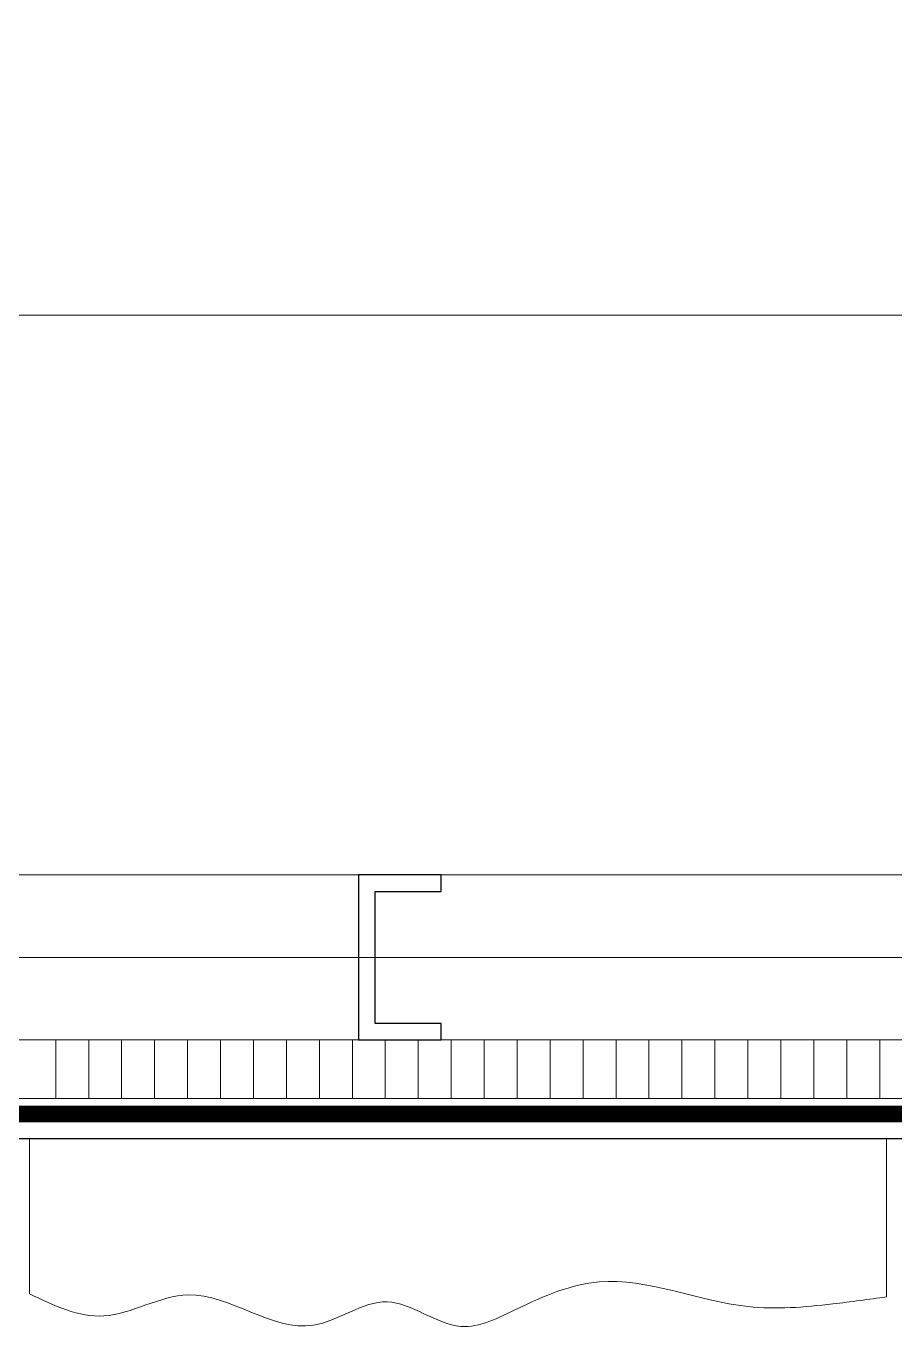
# Model space of a CAD drawing. Header units: centimetres. Extents: x -20963 to 233486, y -95276 to 159172.
# Drawn here: x 106186.7 to 106213.05, y 31717.38 to 31757.01 of the extents above; entities that cross this region are included whole.
import ezdxf

# ---------------------------------------------------------------- set-up
doc = ezdxf.new("R2010")
doc.units = ezdxf.units.CM
doc.header["$LTSCALE"] = 10
doc.header["$MEASUREMENT"] = 0
doc.linetypes.add('006 plans$0$$0$$0$DASHED2', pattern=[0.375, 0.25, -0.125])
doc.linetypes.add('DASHDOT2', pattern=[0.5, 0.25, -0.125, 0, -0.125])
for name, color, linetype in [('006 plans$0$$glazing$0$$WALL SECTION$0$External Wall Details$0$A-DETL-INSL', 8, 'Continuous'), ('006 plans$0$$glazing$0$isocab panels', 5, 'Continuous'), ('A-MA-DEMISE LINE', 10, 'DASHDOT2'), ('LP-DIMENSION_INT_100', 51, 'Continuous')]:
    doc.layers.add(name, color=color, linetype=linetype)
doc.layers.add('006 plans$0$A-DOOR', color=5, linetype='Continuous', lineweight=13)
doc.linetypes.add('006 plans$0$$glazing$0$$WALL SECTION$0$External Wall Details$0$BATTING', pattern='A,0.00254,-2.54,[134,ltypeshp.shx,S=2.54,R=0,X=-2.54,Y=0],-5.08,[134,ltypeshp.shx,S=2.54,R=180,X=2.54,Y=0],-2.54', length=10.16254)

# ---------------------------------------------------------------- blocks, each defined once
blk = doc.blocks.new('gfgf')
at = {"layer": '006 plans$0$$glazing$0$$WALL SECTION$0$External Wall Details$0$A-DETL-INSL', "linetype": '006 plans$0$$glazing$0$$WALL SECTION$0$External Wall Details$0$BATTING', "ltscale": 2.5}
blk.add_lwpolyline([(396704.72, 244855.04), (396810.33, 244855.04), (396810.33, 244605.03), (398256.43, 244605.04), (398256.43, 244855.04), (398362.03, 244855.04)], dxfattribs=at)
at = {"layer": '006 plans$0$$glazing$0$isocab panels'}
blk.add_line((398313.18, 244550), (397708.03, 244550), dxfattribs=at)
blk.add_lwpolyline([(398058.37, 244625.07), (398058.37, 244630.07), (398033.37, 244630.07), (398033.37, 244580), (398058.37, 244580), (398058.37, 244585), (398038.37, 244585), (398038.37, 244625.07), (398058.37, 244625.07)], dxfattribs=at)
at = {"layer": '006 plans$0$A-DOOR'}
for p, q in [((398231.39, 244630.07), (397708.03, 244630.07)), ((397708.03, 244580), (398281.46, 244580)), ((397941.46, 244580), (397941.46, 244562.2)), ((397951.46, 244580), (397951.46, 244562.2)), ((397961.46, 244580), (397961.46, 244562.2)), ((397971.46, 244580), (397971.46, 244562.2)), ((397981.46, 244580), (397981.46, 244562.2)), ((397991.46, 244580), (397991.46, 244562.2)), ((398001.46, 244580), (398001.46, 244562.2)), ((398011.46, 244580), (398011.46, 244562.2)), ((398021.46, 244580), (398021.46, 244562.2)), ((398031.46, 244580), (398031.46, 244562.2)), ((398041.46, 244580), (398041.46, 244562.2)), ((398051.46, 244580), (398051.46, 244562.2)), ((398061.46, 244580), (398061.46, 244562.2)), ((398071.46, 244580), (398071.46, 244562.2)), ((398081.46, 244580), (398081.46, 244562.2)), ((398091.46, 244580), (398091.46, 244562.2)), ((398101.46, 244580), (398101.46, 244562.2)), ((398111.46, 244580), (398111.46, 244562.2)), ((398121.46, 244580), (398121.46, 244562.2)), ((398131.46, 244580), (398131.46, 244562.2)), ((398141.46, 244580), (398141.46, 244562.2)), ((398151.46, 244580), (398151.46, 244562.2)), ((398161.46, 244580), (398161.46, 244562.2)), ((398171.46, 244580), (398171.46, 244562.2)), ((398181.46, 244580), (398181.46, 244562.2)), ((398191.46, 244580), (398191.46, 244562.2)), ((397933.49, 244550), (397933.49, 244502.89)), ((398193.57, 244550), (398193.57, 244501.98))]:
    blk.add_line(p, q, dxfattribs=at)
for points in [[(406397.39, 246500), (406954.03, 246500), (406950.01, 244498.52), (405451.05, 244498.52), (405451.04, 244799.96), (391452.27, 244800)], [(398387.62, 244815), (398296.46, 244815), (398296.46, 244562.2), (397708.03, 244562.2)]]:
    blk.add_lwpolyline(points, dxfattribs=at)
at = {"layer": '006 plans$0$A-DOOR', "linetype": '006 plans$0$$0$$0$DASHED2', "ltscale": 100, "const_width": 5}
blk.add_lwpolyline([(398383.55, 244807.5), (398305.68, 244807.5), (398305.68, 244557.5), (397708.03, 244557.5)], dxfattribs=at)
at = {"layer": '006 plans$0$A-DOOR'}
blk.add_open_spline([(398193.57, 244501.98), (398188.13, 244501.24), (398174.17, 244499.33), (398144.75, 244496.78), (398112.23, 244511.78), (398084.14, 244500.03), (398062.52, 244488.59), (398042.07, 244506.85), (398014.77, 244484.41), (397985.74, 244510.74), (397956.9, 244491.73), (397940.99, 244499.31), (397933.49, 244502.89)], degree=3, knots=[0, 0, 0, 0, 16.468338, 42.310839, 88.029538, 114.196525, 132.056062, 155.639631, 179.11576, 218.222204, 244.580732, 268.114733, 268.114733, 268.114733, 268.114733], dxfattribs=at)
blk = doc.blocks.new('PLAN')
at = {"layer": 'A-MA-DEMISE LINE', "color": 4, "xscale": 0.1, "yscale": 0.1, "zscale": 0.1}
blk.add_blockref('gfgf', (62317.381, 7268.244, 0), dxfattribs=at)

msp = doc.modelspace()

# ---------------------------------------------------------------- block references
at = {"layer": 'LP-DIMENSION_INT_100', "color": 2}
msp.add_blockref('PLAN', (4076.067, 0), dxfattribs=at)

doc.saveas('drawing.dxf')
